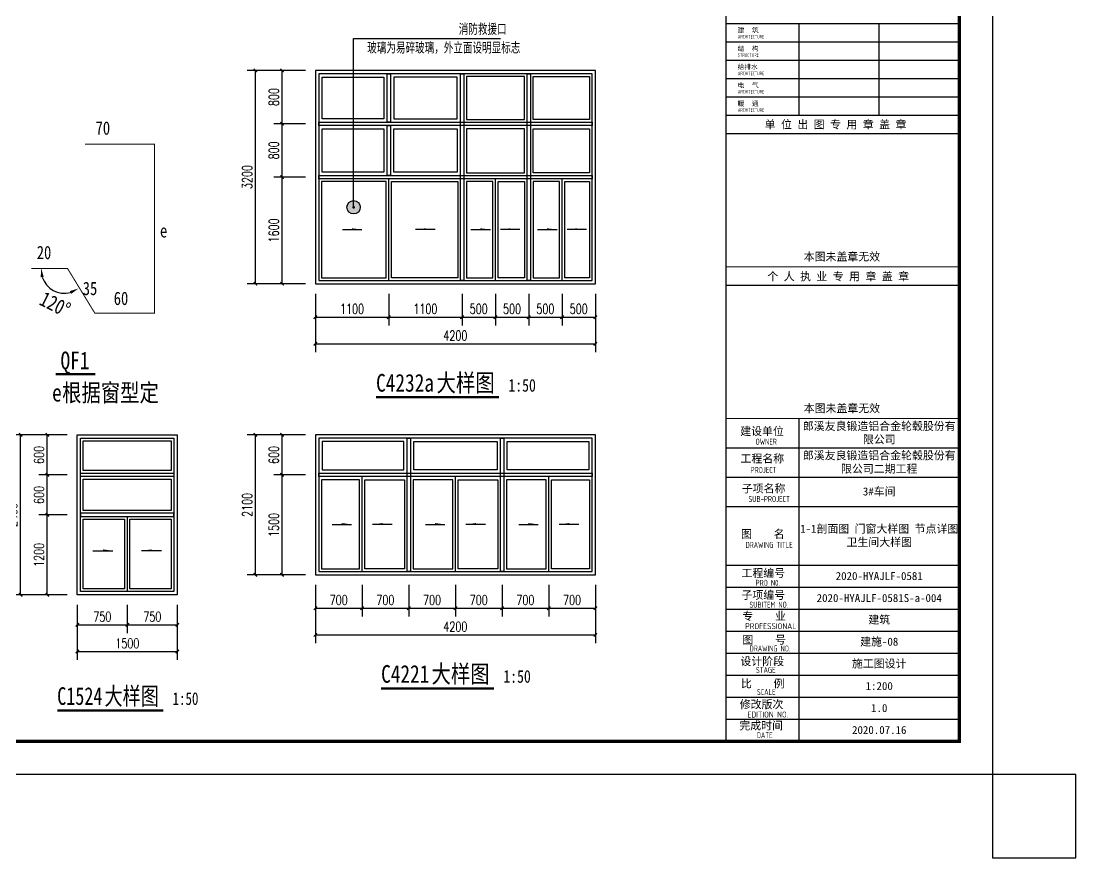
# Model space of a CAD drawing. Extents: x 14095202 to 14511487, y -1430609 to -90420.
# Drawn here: x 14448199 to 14511487, y -1404320 to -1354113 of the extents above; entities that cross this region are included whole.
import ezdxf

# ---------------------------------------------------------------- set-up
doc = ezdxf.new("R2010")
doc.units = 0
doc.header["$LTSCALE"] = 1000
doc.header["$MEASUREMENT"] = 0
for name, color, linetype in [('DIM_LEAD', 3, 'Continuous'), ('DIM_SYMB', 3, 'Continuous'), ('PUB_DIM', 3, 'Continuous'), ('PUB_TEXT', 7, 'Continuous'), ('PUB_TITLE', 4, 'Continuous'), ('TK', 4, 'Continuous'), ('WINDOW', 4, 'Continuous'), ('图层1', 8, 'Continuous'), ('玻璃', 251, 'Continuous'), ('立面门窗', 157, 'Continuous')]:
    doc.layers.add(name, color=color, linetype=linetype)
doc.styles.add('-宋体', font='', dxfattribs={"width": 0.8})
doc.styles.add('_TCH_DIM', font='SIMPLEX', dxfattribs={"bigfont": 'GBCBIG'})
doc.styles.add('_TCH_DIM_T3', font='SIMPLEX', dxfattribs={"width": 0.705882, "bigfont": 'GBCBIG'})
doc.styles.add('TK-LG-B', font='', dxfattribs={"width": 0.75})
doc.styles.add('TSSD_REIN', font='tssdeng.shx', dxfattribs={"width": 0.7, "bigfont": 'tssdchn.shx'})
doc.styles.add('YAYA', font='', dxfattribs={"width": 0.8, "height": 1})
doc.styles.add('图签宋体', font='', dxfattribs={"height": 300})
doc.styles.add('宋体', font='', dxfattribs={"width": 0.8})
doc.styles.get('-宋体').set_extended_font_data('SimSun')
doc.styles.get('TK-LG-B').set_extended_font_data('SimSun')
doc.styles.get('YAYA').set_extended_font_data('SimSun')
doc.styles.get('图签宋体').set_extended_font_data('NSimSun')
doc.styles.get('宋体').set_extended_font_data('SimSun')
doc.dimstyles.new('_TCH_ARCH&&50', dxfattribs={"dimtxt": 148.75, "dimasz": 50, "dimexe": 125, "dimexo": 150, "dimgap": 50, "dimtad": 1, "dimdec": 0, "dimzin": 0, "dimdsep": 46, "dimtxsty": '_TCH_DIM_T3', "dimblk": 'ARCHTICK', "dimcen": 0.09, "dimclrt": 7, "dimazin": 2, "dimtfac": 1, "dimtdec": 0, "dimtix": 1, "dimtmove": 2, "dimatfit": 3, "dimfxl": 0, "dimtolj": 1, "dimtzin": 0, "dimarcsym": 0})

# ---------------------------------------------------------------- blocks, each defined once
blk = doc.blocks.new('_ArchTick')
at = {"color": 0, "linetype": 'ByBlock', "const_width": 0.4}
blk.add_lwpolyline([(-0.5, -0.5), (0.5, 0.5)], dxfattribs=at)
blk = doc.blocks.new('*D1086')
at = {"layer": 'Defpoints', "color": 0}
for p in [(1112, 1744), (5312, 1744), (5312, 844)]:
    blk.add_point(p, dxfattribs=at)
at = {"layer": 'PUB_DIM', "color": 0, "lineweight": -2}
for p, q in [((1112, 1594), (1112, 719)), ((5312, 1594), (5312, 719)), ((1112, 844), (5312, 844))]:
    blk.add_line(p, q, dxfattribs=at)
at = {"layer": 'PUB_DIM', "color": 0, "lineweight": -2, "xscale": 50, "yscale": 50, "zscale": 50, "rotation": 180}
blk.add_blockref('_ArchTick', (1112, 844), dxfattribs=at)
at = {"layer": 'PUB_DIM', "color": 0, "lineweight": -2, "xscale": 50, "yscale": 50, "zscale": 50}
blk.add_blockref('_ArchTick', (5312, 844), dxfattribs=at)
at = {"layer": 'PUB_DIM', "color": 7, "insert": (3212, 968), "char_height": 148.8, "attachment_point": 5, "style": '_TCH_DIM_T3'}
blk.add_mtext('\\A1;4200', dxfattribs=at)
blk = doc.blocks.new('*D1087')
at = {"layer": 'Defpoints', "color": 0}
for p in [(1112, 1744), (2212, 1744), (2212, 1244)]:
    blk.add_point(p, dxfattribs=at)
at = {"layer": 'PUB_DIM', "color": 0, "lineweight": -2}
for p, q in [((1112, 1594), (1112, 1119)), ((2212, 1594), (2212, 1119)), ((1112, 1244), (2212, 1244))]:
    blk.add_line(p, q, dxfattribs=at)
at = {"layer": 'PUB_DIM', "color": 0, "lineweight": -2, "xscale": 50, "yscale": 50, "zscale": 50, "rotation": 180}
blk.add_blockref('_ArchTick', (1112, 1244), dxfattribs=at)
at = {"layer": 'PUB_DIM', "color": 0, "lineweight": -2, "xscale": 50, "yscale": 50, "zscale": 50}
blk.add_blockref('_ArchTick', (2212, 1244), dxfattribs=at)
at = {"layer": 'PUB_DIM', "color": 7, "insert": (1662, 1368), "char_height": 148.8, "attachment_point": 5, "style": '_TCH_DIM_T3'}
blk.add_mtext('\\A1;1100', dxfattribs=at)
blk = doc.blocks.new('*D1088')
at = {"layer": 'Defpoints', "color": 0}
for p in [(2212, 1744), (3312, 1744), (3312, 1244)]:
    blk.add_point(p, dxfattribs=at)
at = {"layer": 'PUB_DIM', "color": 0, "lineweight": -2}
for p, q in [((2212, 1594), (2212, 1119)), ((3312, 1594), (3312, 1119)), ((2212, 1244), (3312, 1244))]:
    blk.add_line(p, q, dxfattribs=at)
at = {"layer": 'PUB_DIM', "color": 0, "lineweight": -2, "xscale": 50, "yscale": 50, "zscale": 50, "rotation": 180}
blk.add_blockref('_ArchTick', (2212, 1244), dxfattribs=at)
at = {"layer": 'PUB_DIM', "color": 0, "lineweight": -2, "xscale": 50, "yscale": 50, "zscale": 50}
blk.add_blockref('_ArchTick', (3312, 1244), dxfattribs=at)
at = {"layer": 'PUB_DIM', "color": 7, "insert": (2762, 1368), "char_height": 148.8, "attachment_point": 5, "style": '_TCH_DIM_T3'}
blk.add_mtext('\\A1;1100', dxfattribs=at)
blk = doc.blocks.new('*D1089')
at = {"layer": 'Defpoints', "color": 0}
for p in [(3312, 1744), (3812, 1744), (3812, 1244)]:
    blk.add_point(p, dxfattribs=at)
at = {"layer": 'PUB_DIM', "color": 0, "lineweight": -2}
for p, q in [((3312, 1594), (3312, 1119)), ((3812, 1594), (3812, 1119)), ((3312, 1244), (3812, 1244))]:
    blk.add_line(p, q, dxfattribs=at)
at = {"layer": 'PUB_DIM', "color": 0, "lineweight": -2, "xscale": 50, "yscale": 50, "zscale": 50, "rotation": 180}
blk.add_blockref('_ArchTick', (3312, 1244), dxfattribs=at)
at = {"layer": 'PUB_DIM', "color": 0, "lineweight": -2, "xscale": 50, "yscale": 50, "zscale": 50}
blk.add_blockref('_ArchTick', (3812, 1244), dxfattribs=at)
at = {"layer": 'PUB_DIM', "color": 7, "insert": (3562, 1368), "char_height": 148.8, "attachment_point": 5, "style": '_TCH_DIM_T3'}
blk.add_mtext('\\A1;500', dxfattribs=at)
blk = doc.blocks.new('*D1090')
at = {"layer": 'Defpoints', "color": 0}
for p in [(3812, 1744), (4312, 1744), (4312, 1244)]:
    blk.add_point(p, dxfattribs=at)
at = {"layer": 'PUB_DIM', "color": 0, "lineweight": -2}
for p, q in [((3812, 1594), (3812, 1119)), ((4312, 1594), (4312, 1119)), ((3812, 1244), (4312, 1244))]:
    blk.add_line(p, q, dxfattribs=at)
at = {"layer": 'PUB_DIM', "color": 0, "lineweight": -2, "xscale": 50, "yscale": 50, "zscale": 50, "rotation": 180}
blk.add_blockref('_ArchTick', (3812, 1244), dxfattribs=at)
at = {"layer": 'PUB_DIM', "color": 0, "lineweight": -2, "xscale": 50, "yscale": 50, "zscale": 50}
blk.add_blockref('_ArchTick', (4312, 1244), dxfattribs=at)
at = {"layer": 'PUB_DIM', "color": 7, "insert": (4062, 1368), "char_height": 148.8, "attachment_point": 5, "style": '_TCH_DIM_T3'}
blk.add_mtext('\\A1;500', dxfattribs=at)
blk = doc.blocks.new('*D1091')
at = {"layer": 'Defpoints', "color": 0}
for p in [(4312, 1744), (4812, 1744), (4812, 1244)]:
    blk.add_point(p, dxfattribs=at)
at = {"layer": 'PUB_DIM', "color": 0, "lineweight": -2}
for p, q in [((4312, 1594), (4312, 1119)), ((4812, 1594), (4812, 1119)), ((4312, 1244), (4812, 1244))]:
    blk.add_line(p, q, dxfattribs=at)
at = {"layer": 'PUB_DIM', "color": 0, "lineweight": -2, "xscale": 50, "yscale": 50, "zscale": 50, "rotation": 180}
blk.add_blockref('_ArchTick', (4312, 1244), dxfattribs=at)
at = {"layer": 'PUB_DIM', "color": 0, "lineweight": -2, "xscale": 50, "yscale": 50, "zscale": 50}
blk.add_blockref('_ArchTick', (4812, 1244), dxfattribs=at)
at = {"layer": 'PUB_DIM', "color": 7, "insert": (4562, 1368), "char_height": 148.8, "attachment_point": 5, "style": '_TCH_DIM_T3'}
blk.add_mtext('\\A1;500', dxfattribs=at)
blk = doc.blocks.new('*D1092')
at = {"layer": 'Defpoints', "color": 0}
for p in [(4812, 1744), (5312, 1744), (5312, 1244)]:
    blk.add_point(p, dxfattribs=at)
at = {"layer": 'PUB_DIM', "color": 0, "lineweight": -2}
for p, q in [((4812, 1594), (4812, 1119)), ((5312, 1594), (5312, 1119)), ((4812, 1244), (5312, 1244))]:
    blk.add_line(p, q, dxfattribs=at)
at = {"layer": 'PUB_DIM', "color": 0, "lineweight": -2, "xscale": 50, "yscale": 50, "zscale": 50, "rotation": 180}
blk.add_blockref('_ArchTick', (4812, 1244), dxfattribs=at)
at = {"layer": 'PUB_DIM', "color": 0, "lineweight": -2, "xscale": 50, "yscale": 50, "zscale": 50}
blk.add_blockref('_ArchTick', (5312, 1244), dxfattribs=at)
at = {"layer": 'PUB_DIM', "color": 7, "insert": (5062, 1368), "char_height": 148.8, "attachment_point": 5, "style": '_TCH_DIM_T3'}
blk.add_mtext('\\A1;500', dxfattribs=at)
blk = doc.blocks.new('*D1093')
at = {"layer": 'Defpoints', "color": 0}
for p in [(212, 4944), (1112, 4944), (1112, 1744)]:
    blk.add_point(p, dxfattribs=at)
at = {"layer": 'PUB_DIM', "color": 0, "lineweight": -2}
for p, q in [((962, 4944), (87, 4944)), ((212, 1744), (212, 4944)), ((962, 1744), (87, 1744))]:
    blk.add_line(p, q, dxfattribs=at)
at = {"layer": 'PUB_DIM', "color": 0, "lineweight": -2, "xscale": 50, "yscale": 50, "zscale": 50}
for p, rotation in [((212, 4944), 90), ((212, 1744), 270)]:
    blk.add_blockref('_ArchTick', p, dxfattribs=dict(at, rotation=rotation))
at = {"layer": 'PUB_DIM', "color": 7, "insert": (88, 3344), "char_height": 148.8, "attachment_point": 5, "rotation": 90, "style": '_TCH_DIM_T3'}
blk.add_mtext('\\A1;3200', dxfattribs=at)
blk = doc.blocks.new('*D1094')
at = {"layer": 'Defpoints', "color": 0}
for p in [(612, 3344), (1112, 3344), (1112, 1744)]:
    blk.add_point(p, dxfattribs=at)
at = {"layer": 'PUB_DIM', "color": 0, "lineweight": -2}
for p, q in [((962, 3344), (487, 3344)), ((612, 1744), (612, 3344)), ((962, 1744), (487, 1744))]:
    blk.add_line(p, q, dxfattribs=at)
at = {"layer": 'PUB_DIM', "color": 0, "lineweight": -2, "xscale": 50, "yscale": 50, "zscale": 50}
for p, rotation in [((612, 3344), 90), ((612, 1744), 270)]:
    blk.add_blockref('_ArchTick', p, dxfattribs=dict(at, rotation=rotation))
at = {"layer": 'PUB_DIM', "color": 7, "insert": (488, 2544), "char_height": 148.8, "attachment_point": 5, "rotation": 90, "style": '_TCH_DIM_T3'}
blk.add_mtext('\\A1;1600', dxfattribs=at)
blk = doc.blocks.new('*D1095')
at = {"layer": 'Defpoints', "color": 0}
for p in [(612, 4144), (1112, 4144), (1112, 3344)]:
    blk.add_point(p, dxfattribs=at)
at = {"layer": 'PUB_DIM', "color": 0, "lineweight": -2}
for p, q in [((962, 4144), (487, 4144)), ((612, 3344), (612, 4144)), ((962, 3344), (487, 3344))]:
    blk.add_line(p, q, dxfattribs=at)
at = {"layer": 'PUB_DIM', "color": 0, "lineweight": -2, "xscale": 50, "yscale": 50, "zscale": 50}
for p, rotation in [((612, 4144), 90), ((612, 3344), 270)]:
    blk.add_blockref('_ArchTick', p, dxfattribs=dict(at, rotation=rotation))
at = {"layer": 'PUB_DIM', "color": 7, "insert": (488, 3744), "char_height": 148.8, "attachment_point": 5, "rotation": 90, "style": '_TCH_DIM_T3'}
blk.add_mtext('\\A1;800', dxfattribs=at)
blk = doc.blocks.new('*D1096')
at = {"layer": 'Defpoints', "color": 0}
for p in [(612, 4944), (1112, 4944), (1112, 4144)]:
    blk.add_point(p, dxfattribs=at)
at = {"layer": 'PUB_DIM', "color": 0, "lineweight": -2}
for p, q in [((962, 4944), (487, 4944)), ((612, 4144), (612, 4944)), ((962, 4144), (487, 4144))]:
    blk.add_line(p, q, dxfattribs=at)
at = {"layer": 'PUB_DIM', "color": 0, "lineweight": -2, "xscale": 50, "yscale": 50, "zscale": 50}
for p, rotation in [((612, 4944), 90), ((612, 4144), 270)]:
    blk.add_blockref('_ArchTick', p, dxfattribs=dict(at, rotation=rotation))
at = {"layer": 'PUB_DIM', "color": 7, "insert": (488, 4544), "char_height": 148.8, "attachment_point": 5, "rotation": 90, "style": '_TCH_DIM_T3'}
blk.add_mtext('\\A1;800', dxfattribs=at)
blk = doc.blocks.new('*D1097')
at = {"layer": 'Defpoints', "color": 0}
for p in [(1112, 1744), (5312, 1744), (5312, 844)]:
    blk.add_point(p, dxfattribs=at)
at = {"layer": 'PUB_DIM', "color": 0, "lineweight": -2}
for p, q in [((1112, 1594), (1112, 719)), ((5312, 1594), (5312, 719)), ((1112, 844), (5312, 844))]:
    blk.add_line(p, q, dxfattribs=at)
at = {"layer": 'PUB_DIM', "color": 0, "lineweight": -2, "xscale": 50, "yscale": 50, "zscale": 50, "rotation": 180}
blk.add_blockref('_ArchTick', (1112, 844), dxfattribs=at)
at = {"layer": 'PUB_DIM', "color": 0, "lineweight": -2, "xscale": 50, "yscale": 50, "zscale": 50}
blk.add_blockref('_ArchTick', (5312, 844), dxfattribs=at)
at = {"layer": 'PUB_DIM', "color": 7, "insert": (3212, 968), "char_height": 148.8, "attachment_point": 5, "style": '_TCH_DIM_T3'}
blk.add_mtext('\\A1;4200', dxfattribs=at)
blk = doc.blocks.new('*D1098')
at = {"layer": 'Defpoints', "color": 0}
for p in [(1112, 1744), (1812, 1744), (1812, 1244)]:
    blk.add_point(p, dxfattribs=at)
at = {"layer": 'PUB_DIM', "color": 0, "lineweight": -2}
for p, q in [((1112, 1594), (1112, 1119)), ((1812, 1594), (1812, 1119)), ((1112, 1244), (1812, 1244))]:
    blk.add_line(p, q, dxfattribs=at)
at = {"layer": 'PUB_DIM', "color": 0, "lineweight": -2, "xscale": 50, "yscale": 50, "zscale": 50, "rotation": 180}
blk.add_blockref('_ArchTick', (1112, 1244), dxfattribs=at)
at = {"layer": 'PUB_DIM', "color": 0, "lineweight": -2, "xscale": 50, "yscale": 50, "zscale": 50}
blk.add_blockref('_ArchTick', (1812, 1244), dxfattribs=at)
at = {"layer": 'PUB_DIM', "color": 7, "insert": (1462, 1368), "char_height": 148.8, "attachment_point": 5, "style": '_TCH_DIM_T3'}
blk.add_mtext('\\A1;700', dxfattribs=at)
blk = doc.blocks.new('*D1099')
at = {"layer": 'Defpoints', "color": 0}
for p in [(1812, 1744), (2512, 1744), (2512, 1244)]:
    blk.add_point(p, dxfattribs=at)
at = {"layer": 'PUB_DIM', "color": 0, "lineweight": -2}
for p, q in [((1812, 1594), (1812, 1119)), ((2512, 1594), (2512, 1119)), ((1812, 1244), (2512, 1244))]:
    blk.add_line(p, q, dxfattribs=at)
at = {"layer": 'PUB_DIM', "color": 0, "lineweight": -2, "xscale": 50, "yscale": 50, "zscale": 50, "rotation": 180}
blk.add_blockref('_ArchTick', (1812, 1244), dxfattribs=at)
at = {"layer": 'PUB_DIM', "color": 0, "lineweight": -2, "xscale": 50, "yscale": 50, "zscale": 50}
blk.add_blockref('_ArchTick', (2512, 1244), dxfattribs=at)
at = {"layer": 'PUB_DIM', "color": 7, "insert": (2162, 1368), "char_height": 148.8, "attachment_point": 5, "style": '_TCH_DIM_T3'}
blk.add_mtext('\\A1;700', dxfattribs=at)
blk = doc.blocks.new('*D1100')
at = {"layer": 'Defpoints', "color": 0}
for p in [(2512, 1744), (3212, 1744), (3212, 1244)]:
    blk.add_point(p, dxfattribs=at)
at = {"layer": 'PUB_DIM', "color": 0, "lineweight": -2}
for p, q in [((2512, 1594), (2512, 1119)), ((3212, 1594), (3212, 1119)), ((2512, 1244), (3212, 1244))]:
    blk.add_line(p, q, dxfattribs=at)
at = {"layer": 'PUB_DIM', "color": 0, "lineweight": -2, "xscale": 50, "yscale": 50, "zscale": 50, "rotation": 180}
blk.add_blockref('_ArchTick', (2512, 1244), dxfattribs=at)
at = {"layer": 'PUB_DIM', "color": 0, "lineweight": -2, "xscale": 50, "yscale": 50, "zscale": 50}
blk.add_blockref('_ArchTick', (3212, 1244), dxfattribs=at)
at = {"layer": 'PUB_DIM', "color": 7, "insert": (2862, 1368), "char_height": 148.8, "attachment_point": 5, "style": '_TCH_DIM_T3'}
blk.add_mtext('\\A1;700', dxfattribs=at)
blk = doc.blocks.new('*D1101')
at = {"layer": 'Defpoints', "color": 0}
for p in [(3212, 1744), (3912, 1744), (3912, 1244)]:
    blk.add_point(p, dxfattribs=at)
at = {"layer": 'PUB_DIM', "color": 0, "lineweight": -2}
for p, q in [((3212, 1594), (3212, 1119)), ((3912, 1594), (3912, 1119)), ((3212, 1244), (3912, 1244))]:
    blk.add_line(p, q, dxfattribs=at)
at = {"layer": 'PUB_DIM', "color": 0, "lineweight": -2, "xscale": 50, "yscale": 50, "zscale": 50, "rotation": 180}
blk.add_blockref('_ArchTick', (3212, 1244), dxfattribs=at)
at = {"layer": 'PUB_DIM', "color": 0, "lineweight": -2, "xscale": 50, "yscale": 50, "zscale": 50}
blk.add_blockref('_ArchTick', (3912, 1244), dxfattribs=at)
at = {"layer": 'PUB_DIM', "color": 7, "insert": (3562, 1368), "char_height": 148.8, "attachment_point": 5, "style": '_TCH_DIM_T3'}
blk.add_mtext('\\A1;700', dxfattribs=at)
blk = doc.blocks.new('*D1102')
at = {"layer": 'Defpoints', "color": 0}
for p in [(3912, 1744), (4612, 1744), (4612, 1244)]:
    blk.add_point(p, dxfattribs=at)
at = {"layer": 'PUB_DIM', "color": 0, "lineweight": -2}
for p, q in [((3912, 1594), (3912, 1119)), ((4612, 1594), (4612, 1119)), ((3912, 1244), (4612, 1244))]:
    blk.add_line(p, q, dxfattribs=at)
at = {"layer": 'PUB_DIM', "color": 0, "lineweight": -2, "xscale": 50, "yscale": 50, "zscale": 50, "rotation": 180}
blk.add_blockref('_ArchTick', (3912, 1244), dxfattribs=at)
at = {"layer": 'PUB_DIM', "color": 0, "lineweight": -2, "xscale": 50, "yscale": 50, "zscale": 50}
blk.add_blockref('_ArchTick', (4612, 1244), dxfattribs=at)
at = {"layer": 'PUB_DIM', "color": 7, "insert": (4262, 1368), "char_height": 148.8, "attachment_point": 5, "style": '_TCH_DIM_T3'}
blk.add_mtext('\\A1;700', dxfattribs=at)
blk = doc.blocks.new('*D1103')
at = {"layer": 'Defpoints', "color": 0}
for p in [(4612, 1744), (5312, 1744), (5312, 1244)]:
    blk.add_point(p, dxfattribs=at)
at = {"layer": 'PUB_DIM', "color": 0, "lineweight": -2}
for p, q in [((4612, 1594), (4612, 1119)), ((5312, 1594), (5312, 1119)), ((4612, 1244), (5312, 1244))]:
    blk.add_line(p, q, dxfattribs=at)
at = {"layer": 'PUB_DIM', "color": 0, "lineweight": -2, "xscale": 50, "yscale": 50, "zscale": 50, "rotation": 180}
blk.add_blockref('_ArchTick', (4612, 1244), dxfattribs=at)
at = {"layer": 'PUB_DIM', "color": 0, "lineweight": -2, "xscale": 50, "yscale": 50, "zscale": 50}
blk.add_blockref('_ArchTick', (5312, 1244), dxfattribs=at)
at = {"layer": 'PUB_DIM', "color": 7, "insert": (4962, 1368), "char_height": 148.8, "attachment_point": 5, "style": '_TCH_DIM_T3'}
blk.add_mtext('\\A1;700', dxfattribs=at)
blk = doc.blocks.new('*D1104')
at = {"layer": 'Defpoints', "color": 0}
for p in [(212, 3844), (1112, 3844), (1112, 1744)]:
    blk.add_point(p, dxfattribs=at)
at = {"layer": 'PUB_DIM', "color": 0, "lineweight": -2}
for p, q in [((962, 3844), (87, 3844)), ((212, 1744), (212, 3844)), ((962, 1744), (87, 1744))]:
    blk.add_line(p, q, dxfattribs=at)
at = {"layer": 'PUB_DIM', "color": 0, "lineweight": -2, "xscale": 50, "yscale": 50, "zscale": 50}
for p, rotation in [((212, 3844), 90), ((212, 1744), 270)]:
    blk.add_blockref('_ArchTick', p, dxfattribs=dict(at, rotation=rotation))
at = {"layer": 'PUB_DIM', "color": 7, "insert": (88, 2794), "char_height": 148.8, "attachment_point": 5, "rotation": 90, "style": '_TCH_DIM_T3'}
blk.add_mtext('\\A1;2100', dxfattribs=at)
blk = doc.blocks.new('*D1105')
at = {"layer": 'Defpoints', "color": 0}
for p in [(612, 3244), (1112, 3244), (1112, 1744)]:
    blk.add_point(p, dxfattribs=at)
at = {"layer": 'PUB_DIM', "color": 0, "lineweight": -2}
for p, q in [((962, 3244), (487, 3244)), ((612, 1744), (612, 3244)), ((962, 1744), (487, 1744))]:
    blk.add_line(p, q, dxfattribs=at)
at = {"layer": 'PUB_DIM', "color": 0, "lineweight": -2, "xscale": 50, "yscale": 50, "zscale": 50}
for p, rotation in [((612, 3244), 90), ((612, 1744), 270)]:
    blk.add_blockref('_ArchTick', p, dxfattribs=dict(at, rotation=rotation))
at = {"layer": 'PUB_DIM', "color": 7, "insert": (488, 2494), "char_height": 148.8, "attachment_point": 5, "rotation": 90, "style": '_TCH_DIM_T3'}
blk.add_mtext('\\A1;1500', dxfattribs=at)
blk = doc.blocks.new('*D1106')
at = {"layer": 'Defpoints', "color": 0}
for p in [(612, 3844), (1112, 3844), (1112, 3244)]:
    blk.add_point(p, dxfattribs=at)
at = {"layer": 'PUB_DIM', "color": 0, "lineweight": -2}
for p, q in [((962, 3844), (487, 3844)), ((612, 3244), (612, 3844)), ((962, 3244), (487, 3244))]:
    blk.add_line(p, q, dxfattribs=at)
at = {"layer": 'PUB_DIM', "color": 0, "lineweight": -2, "xscale": 50, "yscale": 50, "zscale": 50}
for p, rotation in [((612, 3844), 90), ((612, 3244), 270)]:
    blk.add_blockref('_ArchTick', p, dxfattribs=dict(at, rotation=rotation))
at = {"layer": 'PUB_DIM', "color": 7, "insert": (488, 3544), "char_height": 148.8, "attachment_point": 5, "rotation": 90, "style": '_TCH_DIM_T3'}
blk.add_mtext('\\A1;600', dxfattribs=at)
blk = doc.blocks.new('A$C382E72A3')
at = {"color": 0, "linetype": 'ByBlock'}
blk.add_arc((-4, 263), 389, 339.6904, 67.1147, dxfattribs=at)
for points in [[(142, 597), (152, 646), (0, 652)], [(382, 115), (339, 141), (282, 0)]]:
    blk.add_solid(points, dxfattribs=at)
blk = doc.blocks.new('A$C5D7C7B29')
at = {"layer": 'PUB_DIM', "const_width": 70}
blk.add_lwpolyline([(15238, 3902), (16432, 3902)], dxfattribs=at)
at = {"layer": 'PUB_TEXT', "const_width": 30}
blk.add_lwpolyline([(16117, 10802), (18203, 10802), (18203, 5738), (16415, 5738), (15596, 7078), (14515, 7078)], dxfattribs=at)
at = {"layer": '图层1', "xscale": 1.799999999943086, "yscale": 1.799999999988358, "zscale": 1.8, "rotation": 218.196763623979}
blk.add_blockref('A$C382E72A3', (15205, 7400), dxfattribs=at)
at = {"color": 0, "linetype": 'ByBlock', "insert": (15226, 5998), "char_height": 450, "attachment_point": 5, "rotation": 333.461, "style": '-宋体'}
blk.add_mtext('\\A1;120°', dxfattribs=at)
at = {"layer": 'PUB_TEXT', "width": 0.8}
for s, height, style, p in [('70', 400, '-宋体', (16440, 11089)), ('e', 400, '-宋体', (18371, 8007)), ('20', 400, '-宋体', (14675, 7355)), ('35', 400, '-宋体', (16054, 6277)), ('60', 400, '-宋体', (16984, 5980)), ('QF1', 531.6, '宋体', (15388, 4052)), ('e', 532, '宋体', (15134, 3084)), ('根据窗型定', 531.6, '宋体', (15436, 3084))]:
    blk.add_text(s, height=height, dxfattribs=dict(at, style=style)).set_placement(p)
blk = doc.blocks.new('*D1237')
at = {"layer": 'Defpoints', "color": 0}
for p in [(-1500, -2400), (-750, -2400), (-750, -2850)]:
    blk.add_point(p, dxfattribs=at)
at = {"layer": 'PUB_DIM', "color": 0, "lineweight": -2}
for p, q in [((-1500, -2550), (-1500, -2975)), ((-750, -2550), (-750, -2975)), ((-1500, -2850), (-750, -2850))]:
    blk.add_line(p, q, dxfattribs=at)
at = {"layer": 'PUB_DIM', "color": 0, "lineweight": -2, "xscale": 50, "yscale": 50, "zscale": 50, "rotation": 180}
blk.add_blockref('_ArchTick', (-1500, -2850), dxfattribs=at)
at = {"layer": 'PUB_DIM', "color": 0, "lineweight": -2, "xscale": 50, "yscale": 50, "zscale": 50}
blk.add_blockref('_ArchTick', (-750, -2850), dxfattribs=at)
at = {"layer": 'PUB_DIM', "color": 7, "insert": (-1125, -2726), "char_height": 148.8, "attachment_point": 5, "style": '_TCH_DIM_T3'}
blk.add_mtext('\\A1;750', dxfattribs=at)
blk = doc.blocks.new('*D1238')
at = {"layer": 'Defpoints', "color": 0}
for p in [(-750, -2400), (0, -2400), (0, -2850)]:
    blk.add_point(p, dxfattribs=at)
at = {"layer": 'PUB_DIM', "color": 0, "lineweight": -2}
for p, q in [((-750, -2550), (-750, -2975)), ((0, -2550), (0, -2975)), ((-750, -2850), (0, -2850))]:
    blk.add_line(p, q, dxfattribs=at)
at = {"layer": 'PUB_DIM', "color": 0, "lineweight": -2, "xscale": 50, "yscale": 50, "zscale": 50, "rotation": 180}
blk.add_blockref('_ArchTick', (-750, -2850), dxfattribs=at)
at = {"layer": 'PUB_DIM', "color": 0, "lineweight": -2, "xscale": 50, "yscale": 50, "zscale": 50}
blk.add_blockref('_ArchTick', (0, -2850), dxfattribs=at)
at = {"layer": 'PUB_DIM', "color": 7, "insert": (-375, -2726), "char_height": 148.8, "attachment_point": 5, "style": '_TCH_DIM_T3'}
blk.add_mtext('\\A1;750', dxfattribs=at)
blk = doc.blocks.new('*D1239')
at = {"layer": 'Defpoints', "color": 0}
for p in [(-1500, -2400), (0, -2400), (0, -3250)]:
    blk.add_point(p, dxfattribs=at)
at = {"layer": 'PUB_DIM', "color": 0, "lineweight": -2}
for p, q in [((-1500, -2550), (-1500, -3375)), ((0, -2550), (0, -3375)), ((-1500, -3250), (0, -3250))]:
    blk.add_line(p, q, dxfattribs=at)
at = {"layer": 'PUB_DIM', "color": 0, "lineweight": -2, "xscale": 50, "yscale": 50, "zscale": 50, "rotation": 180}
blk.add_blockref('_ArchTick', (-1500, -3250), dxfattribs=at)
at = {"layer": 'PUB_DIM', "color": 0, "lineweight": -2, "xscale": 50, "yscale": 50, "zscale": 50}
blk.add_blockref('_ArchTick', (0, -3250), dxfattribs=at)
at = {"layer": 'PUB_DIM', "color": 7, "insert": (-750, -3126), "char_height": 148.8, "attachment_point": 5, "style": '_TCH_DIM_T3'}
blk.add_mtext('\\A1;1500', dxfattribs=at)
blk = doc.blocks.new('*D1240')
at = {"layer": 'Defpoints', "color": 0}
for p in [(-1950, -1200), (-1500, -1200), (-1500, -2400)]:
    blk.add_point(p, dxfattribs=at)
at = {"layer": 'PUB_DIM', "color": 0, "lineweight": -2}
for p, q in [((-1650, -1200), (-2075, -1200)), ((-1950, -2400), (-1950, -1200)), ((-1650, -2400), (-2075, -2400))]:
    blk.add_line(p, q, dxfattribs=at)
at = {"layer": 'PUB_DIM', "color": 0, "lineweight": -2, "xscale": 50, "yscale": 50, "zscale": 50}
for p, rotation in [((-1950, -1200), 90), ((-1950, -2400), 270)]:
    blk.add_blockref('_ArchTick', p, dxfattribs=dict(at, rotation=rotation))
at = {"layer": 'PUB_DIM', "color": 7, "insert": (-2074, -1800), "char_height": 148.8, "attachment_point": 5, "rotation": 90, "style": '_TCH_DIM_T3'}
blk.add_mtext('\\A1;1200', dxfattribs=at)
blk = doc.blocks.new('*D1241')
at = {"layer": 'Defpoints', "color": 0}
for p in [(-1950, -600), (-1500, -600), (-1500, -1200)]:
    blk.add_point(p, dxfattribs=at)
at = {"layer": 'PUB_DIM', "color": 0, "lineweight": -2}
for p, q in [((-1650, -600), (-2075, -600)), ((-1950, -1200), (-1950, -600)), ((-1650, -1200), (-2075, -1200))]:
    blk.add_line(p, q, dxfattribs=at)
at = {"layer": 'PUB_DIM', "color": 0, "lineweight": -2, "xscale": 50, "yscale": 50, "zscale": 50}
for p, rotation in [((-1950, -600), 90), ((-1950, -1200), 270)]:
    blk.add_blockref('_ArchTick', p, dxfattribs=dict(at, rotation=rotation))
at = {"layer": 'PUB_DIM', "color": 7, "insert": (-2074, -900), "char_height": 148.8, "attachment_point": 5, "rotation": 90, "style": '_TCH_DIM_T3'}
blk.add_mtext('\\A1;600', dxfattribs=at)
blk = doc.blocks.new('*D1242')
at = {"layer": 'Defpoints', "color": 0}
for p in [(-1950, 0), (-1500, 0), (-1500, -600)]:
    blk.add_point(p, dxfattribs=at)
at = {"layer": 'PUB_DIM', "color": 0, "lineweight": -2}
for p, q in [((-1650, 0), (-2075, 0)), ((-1950, -600), (-1950, 0)), ((-1650, -600), (-2075, -600))]:
    blk.add_line(p, q, dxfattribs=at)
at = {"layer": 'PUB_DIM', "color": 0, "lineweight": -2, "xscale": 50, "yscale": 50, "zscale": 50}
for p, rotation in [((-1950, 0), 90), ((-1950, -600), 270)]:
    blk.add_blockref('_ArchTick', p, dxfattribs=dict(at, rotation=rotation))
at = {"layer": 'PUB_DIM', "color": 7, "insert": (-2074, -300), "char_height": 148.8, "attachment_point": 5, "rotation": 90, "style": '_TCH_DIM_T3'}
blk.add_mtext('\\A1;600', dxfattribs=at)
blk = doc.blocks.new('*D1243')
at = {"layer": 'Defpoints', "color": 0}
for p in [(-2350, 0), (-1500, 0), (-1500, -2400)]:
    blk.add_point(p, dxfattribs=at)
at = {"layer": 'PUB_DIM', "color": 0, "lineweight": -2}
for p, q in [((-1650, 0), (-2475, 0)), ((-2350, -2400), (-2350, 0)), ((-1650, -2400), (-2475, -2400))]:
    blk.add_line(p, q, dxfattribs=at)
at = {"layer": 'PUB_DIM', "color": 0, "lineweight": -2, "xscale": 50, "yscale": 50, "zscale": 50}
for p, rotation in [((-2350, 0), 90), ((-2350, -2400), 270)]:
    blk.add_blockref('_ArchTick', p, dxfattribs=dict(at, rotation=rotation))
at = {"layer": 'PUB_DIM', "color": 7, "insert": (-2474, -1200), "char_height": 148.8, "attachment_point": 5, "rotation": 90, "style": '_TCH_DIM_T3'}
blk.add_mtext('\\A1;2400', dxfattribs=at)
blk = doc.blocks.new('GeYuanFrame_08887284', base_point=(20.09, 4.53))
at = {"layer": 'PUB_TITLE'}
for points in [[(803.09, 202.33), (803.09, 229.83)], [(827.09, 202.33), (827.09, 229.83)], [(803.09, 14.53), (803.09, 111.33)]]:
    blk.add_lwpolyline(points, dxfattribs=at)
at = {"layer": 'TK'}
for p, q in [((781.09, 102.53), (851.09, 102.53)), ((781.09, 93.73), (851.09, 93.73)), ((781.09, 84.93), (803.09, 84.93)), ((781.09, 84.93), (851.09, 84.93)), ((781.09, 67.37), (851.09, 67.37)), ((781.09, 67.33), (851.09, 67.33)), ((781.09, 60.77), (851.09, 60.77)), ((781.09, 54.17), (851.09, 54.17)), ((781.09, 47.57), (851.09, 47.57)), ((781.09, 40.97), (851.09, 40.97)), ((781.09, 34.37), (851.09, 34.37)), ((781.09, 27.77), (851.09, 27.77)), ((781.09, 21.17), (851.09, 21.17)), ((781.09, 14.53), (851.09, 14.53))]:
    blk.add_line(p, q, dxfattribs=at)
blk.add_lwpolyline([(20.09, 4.53), (20.09, 598.53), (861.09, 598.53), (861.09, 4.53)], close=True, dxfattribs=at)
at = {"layer": 'TK', "const_width": 1}
blk.add_lwpolyline([(45.09, 588.53), (851.09, 588.53), (851.09, 14.53), (45.09, 14.53)], close=True, dxfattribs=at)
at = {"layer": 'TK'}
for points, const_width in [([(781.09, 588.53), (781.09, 14.53)], 0.4), ([(781.09, 202.33), (851.09, 202.33)], 0.35), ([(781.09, 156.83), (851.09, 156.83)], 0.35), ([(781.09, 111.33), (851.09, 111.33)], 0.35), ([(781.09, 67.37), (851.09, 67.37)], 0.35)]:
    blk.add_lwpolyline(points, dxfattribs=dict(at, const_width=const_width))
for points in [[(781.09, 229.83), (851.09, 229.83)], [(781.09, 224.33), (851.09, 224.33)], [(781.09, 218.83), (851.09, 218.83)], [(781.09, 213.33), (851.09, 213.33)], [(781.09, 207.83), (851.09, 207.83)], [(781.09, 202.33), (851.09, 202.33)], [(781.09, 196.83), (851.09, 196.83)], [(781.09, 151.33), (851.09, 151.33)]]:
    blk.add_lwpolyline(points, dxfattribs=at)
at = {"layer": 'TK', "style": '图签宋体'}
for s, height, p in [('建  筑', 1.44, (784.61, 227.11)), ('结  构', 1.44, (784.61, 221.61)), ('给排水', 1.44, (784.61, 216.11)), ('电  气', 1.44, (784.61, 210.61)), ('暖  通', 1.44, (784.61, 205.11)), ('单 位 出 图 专 用 章 盖 章', 2.4, (792.72, 198.35)), ('本图未盖章无效', 2.4, (804.43, 158.7)), ('个 人 执 业 专 用 章 盖 章', 2.4, (793.52, 152.77)), ('本图未盖章无效', 2.4, (804.43, 113.2)), ('建设单位', 2.4, (785.39, 106.33)), ('工程名称', 2.4, (785.47, 98.12)), ('子项名称', 2.4, (785.85, 89.14)), ('图    名', 2.4, (785.63, 75.5)), ('工程编号', 2.4, (785.77, 63.77)), ('子项编号', 2.4, (785.77, 57.19)), ('专    业', 2.4, (786.01, 50.88)), ('图    号', 2.4, (786.02, 43.77)), ('设计阶段', 2.4, (785.45, 37.32)), ('比    例', 2.4, (785.59, 30.63)), ('修改版次', 2.4, (785.24, 24.41)), ('完成时间', 2.4, (785.11, 18.02))]:
    blk.add_text(s, height=height, dxfattribs=at).set_placement(p)
at = {"layer": 'TK', "style": 'TSSD_REIN'}
for s, height, width, p in [('ARCHITECTURE', 1.08, 0.7, (784.65, 225.34)), ('STRUCTURE', 1.08, 0.7, (784.65, 219.84)), ('ARCHITECTURE', 1.08, 0.7, (784.65, 214.34)), ('ARCHITECTURE', 1.08, 0.7, (784.65, 208.84)), ('ARCHITECTURE', 1.08, 0.7, (784.65, 203.34)), ('OWNER', 1.8, 0.7, (789.98, 103.48)), ('PROJECT', 1.8, 0.7, (788.52, 95.02)), ('SUB-PROJECT', 1.8, 0.7, (787.86, 86.3)), ('DRAWING TITLE', 1.8, 0.7, (786.97, 72.53)), ('PRO N0.', 1.8, 0.7, (790.01, 61.15)), ('SUBITEM NO.', 1.8, 0.7, (788.15, 54.58)), ('PROFESSIONAL', 1.8, 0.8, (786.88, 48.15)), ('DRAWING NO.', 1.8, 0.7, (788.19, 41.45)), ('STAGE', 1.8, 0.7, (790.09, 35.03)), ('SCALE', 1.8, 0.7, (790.38, 28.42)), ('EDITION NO.', 1.8, 0.8, (787.53, 21.64)), ('DATE', 1.8, 0.7, (790.33, 15.45))]:
    blk.add_text(s, height=height, dxfattribs=dict(at, width=width)).set_placement(p)
at = {"layer": 'TK', "char_height": 2.4, "width": 48, "attachment_point": 5, "style": '图签宋体'}
for s, insert in [('郎溪友良锻造铝合金轮毂股份有限公司', (827.09, 106.93)), ('郎溪友良锻造铝合金轮毂股份有限公司二期工程', (827.09, 98.13)), ('3#车间', (827.09, 89.33)), ('1-1剖面图 门窗大样图 节点详图 卫生间大样图', (827.09, 76.13)), ('2020-HYAJLF-0581', (827.09, 64.07)), ('2020-HYAJLF-0581S-a-004', (827.09, 57.47)), ('建筑', (827.09, 50.87)), ('建施-08', (827.09, 44.27)), ('施工图设计', (827.09, 37.67)), ('1:200', (827.09, 31.07)), ('1.0', (827.09, 24.47)), ('2020.07.16', (827.09, 17.88))]:
    blk.add_mtext(s, dxfattribs=dict(at, insert=insert))
blk = doc.blocks.new('A$C4FB72B9B')
h = blk.add_hatch(color=1)
edge = h.paths.add_edge_path()
edge.add_arc((1685.1, 2891.1), 100, 0, 360)
at = {"layer": 'DIM_SYMB'}
for points in [[(1808.6, 2556.5), (1658.6, 2556.5), (1658.6, 2576.5)], [(2615.2, 2556.5), (2765.2, 2556.5), (2765.2, 2576.5)], [(3737.2, 2556.5), (3587.2, 2556.5), (3587.2, 2576.5)], [(3886.6, 2556.5), (4036.6, 2556.5), (4036.6, 2576.5)], [(4737.2, 2556.5), (4587.2, 2556.5), (4587.2, 2576.5)], [(4886.6, 2556.5), (5036.6, 2556.5), (5036.6, 2576.5)]]:
    blk.add_hatch(color=256, dxfattribs=at).paths.add_polyline_path(points)
at = {"color": 1}
blk.add_circle((1685.1, 2891.1), 100, dxfattribs=at)
at = {"layer": 'DIM_LEAD'}
for p, q in [((1685.1, 2891.1), (1685.1, 5424.7)), ((1685.1, 2891.1), (1685.1, 5424.7)), ((1685.1, 2891.1), (1685.1, 5424.7)), ((1685.1, 5424.7), (3885.6, 5424.7))]:
    blk.add_line(p, q, dxfattribs=at)
at = {"layer": 'DIM_LEAD', "const_width": 20}
blk.add_lwpolyline([(1685.1, 2881.1, 1), (1685.1, 2901.1, 1)], format="xyb", close=True, dxfattribs=at)
blk.add_lwpolyline([(1685.1, 2881.1, 1), (1685.1, 2901.1, 1)], format="xyb", close=True, dxfattribs=at)
blk.add_lwpolyline([(1685.1, 2881.1, 1), (1685.1, 2901.1, 1)], format="xyb", close=True, dxfattribs=at)
at = {"layer": 'DIM_SYMB'}
for points in [[(1516, 2556.5), (1808.6, 2556.5)], [(2907.8, 2556.5), (2615.2, 2556.5)], [(3444.6, 2556.5), (3737.2, 2556.5)], [(4179.2, 2556.5), (3886.6, 2556.5)], [(4444.6, 2556.5), (4737.2, 2556.5)], [(5179.2, 2556.5), (4886.6, 2556.5)]]:
    blk.add_lwpolyline(points, dxfattribs=at)
at = {"layer": 'DIM_SYMB', "const_width": 35}
blk.add_lwpolyline([(2021.9, 41.2), (3865.2, 41.2)], dxfattribs=at)
at = {"layer": '立面门窗', "color": 4}
for p, q in [((2211.9, 1794), (2211.9, 3319)), ((3811.9, 1794), (3811.9, 3319)), ((4811.9, 1794), (4811.9, 3319))]:
    blk.add_line(p, q, dxfattribs=at)
at = {"layer": '立面门窗', "color": 0}
blk.add_lwpolyline([(1111.9, 1744), (5311.9, 1744), (5311.9, 4944), (1111.9, 4944)], close=True, dxfattribs=at)
at = {"layer": '立面门窗', "color": 4}
for points in [[(1161.9, 1794), (5261.9, 1794), (5261.9, 4894), (1161.9, 4894)], [(2136.9, 4219), (1211.9, 4219), (1211.9, 4844), (2136.9, 4844)], [(2186.9, 4894), (2236.9, 4894), (2236.9, 4169), (2186.9, 4169)], [(2286.9, 4219), (3236.9, 4219), (3236.9, 4844), (2286.9, 4844)], [(3286.9, 4894), (3336.9, 4894), (3336.9, 1794), (3286.9, 1794)], [(4246.9, 4854), (3376.9, 4854), (3376.9, 4209), (4246.9, 4209)], [(4286.9, 4894), (4336.9, 4894), (4336.9, 1794), (4286.9, 1794)], [(4376.9, 4854), (5221.9, 4854), (5221.9, 4209), (4376.9, 4209)], [(5261.9, 4169), (5261.9, 4119), (1161.9, 4119), (1161.9, 4169)], [(2186.9, 4119), (2236.9, 4119), (2236.9, 3369), (2186.9, 3369)], [(2136.9, 3419), (1211.9, 3419), (1211.9, 4069), (2136.9, 4069)], [(2286.9, 4069), (3236.9, 4069), (3236.9, 3419), (2286.9, 3419)], [(4246.9, 4069), (3376.9, 4069), (3376.9, 3409), (4246.9, 3409)], [(4376.9, 4069), (5221.9, 4069), (5221.9, 3409), (4376.9, 3409)], [(5261.9, 3369), (5261.9, 3319), (1161.9, 3319), (1161.9, 3369)], [(2171.9, 3279), (1201.9, 3279), (1201.9, 1834), (2171.9, 1834)], [(2251.9, 3279), (3246.9, 3279), (3246.9, 1834), (2251.9, 1834)], [(3771.9, 3279), (3376.9, 3279), (3376.9, 1834), (3771.9, 1834)], [(3851.9, 3279), (4246.9, 3279), (4246.9, 1834), (3851.9, 1834)], [(4771.9, 3279), (4376.9, 3279), (4376.9, 1834), (4771.9, 1834)], [(4851.9, 3279), (5221.9, 3279), (5221.9, 1834), (4851.9, 1834)]]:
    blk.add_lwpolyline(points, close=True, dxfattribs=at)
at = {"layer": 'PUB_TEXT', "style": '_TCH_DIM'}
for s, height, p in [('消防救援口', 168.79, (3261.6, 5477.2)), ('玻璃为易碎玻璃，外立面设明显标志', 168.794, (1889.5, 5197.2))]:
    blk.add_text(s, height=height, dxfattribs=at).set_placement(p)
at = {"layer": 'PUB_TEXT', "style": 'YAYA', "width": 0.8}
for s, height, p in [('C4232a', 265.82, (2021.9, 125.9)), ('大样图', 265.82, (2929.2, 125.9)), ('1:50', 189.87, (4005.2, 125.9))]:
    blk.add_text(s, height=height, dxfattribs=at).set_placement(p)
at = {"layer": 'PUB_DIM'}
for p1, p2, distance, text, picture, middle in [((1111.9, 1744), (1111.9, 4944), 900, '3200', '*D1093', (87.5, 3344)), ((1111.9, 4144), (1111.9, 4944), 500, '800', '*D1096', (487.5, 4544)), ((1111.9, 3344), (1111.9, 4144), 500, '800', '*D1095', (487.5, 3744)), ((1111.9, 1744), (1111.9, 3344), 500, '1600', '*D1094', (487.5, 2544)), ((1111.9, 1744), (5311.9, 1744), -900, '4200', '*D1086', (3211.9, 968.3)), ((1111.9, 1744), (2211.9, 1744), -500, '1100', '*D1087', (1661.9, 1368.3)), ((2211.9, 1744), (3311.9, 1744), -500, '1100', '*D1088', (2761.9, 1368.3)), ((3311.9, 1744), (3811.9, 1744), -500, '500', '*D1089', (3561.9, 1368.3)), ((3811.9, 1744), (4311.9, 1744), -500, '500', '*D1090', (4061.9, 1368.3)), ((4311.9, 1744), (4811.9, 1744), -500, '500', '*D1091', (4561.9, 1368.3)), ((4811.9, 1744), (5311.9, 1744), -500, '500', '*D1092', (5061.9, 1368.3))]:
    dim = blk.add_aligned_dim(p1=p1, p2=p2, distance=distance, text=text, dimstyle='_TCH_ARCH&&50', dxfattribs=at)
    dim.commit()
    dim.dimension.update_dxf_attribs({"geometry": picture, "text_midpoint": middle})
blk = doc.blocks.new('A$C15E33A4B')
at = {"layer": 'DIM_SYMB'}
for points in [[(1655.4, 2501.5), (1505.4, 2501.5), (1505.4, 2521.5)], [(1968.3, 2501.5), (2118.3, 2501.5), (2118.3, 2521.5)], [(3055.4, 2501.5), (2905.4, 2501.5), (2905.4, 2521.5)], [(3368.3, 2501.5), (3518.3, 2501.5), (3518.3, 2521.5)], [(4455.4, 2501.5), (4305.4, 2501.5), (4305.4, 2521.5)], [(4768.3, 2501.5), (4918.3, 2501.5), (4918.3, 2521.5)]]:
    blk.add_hatch(color=256, dxfattribs=at).paths.add_polyline_path(points)
for points in [[(1362.8, 2501.5), (1655.4, 2501.5)], [(2260.9, 2501.5), (1968.3, 2501.5)], [(2762.8, 2501.5), (3055.4, 2501.5)], [(3660.9, 2501.5), (3368.3, 2501.5)], [(4162.8, 2501.5), (4455.4, 2501.5)], [(5060.9, 2501.5), (4768.3, 2501.5)]]:
    blk.add_lwpolyline(points, dxfattribs=at)
at = {"layer": 'DIM_SYMB', "const_width": 35}
blk.add_lwpolyline([(2097.5, 41.2), (3789.6, 41.2)], dxfattribs=at)
at = {"layer": '立面门窗', "color": 4}
for p, q in [((1811.9, 1794), (1811.9, 3219)), ((3211.9, 1794), (3211.9, 3219)), ((4611.9, 1794), (4611.9, 3219))]:
    blk.add_line(p, q, dxfattribs=at)
at = {"layer": '立面门窗', "color": 0}
blk.add_lwpolyline([(1111.9, 1744), (5311.9, 1744), (5311.9, 3844), (1111.9, 3844)], close=True, dxfattribs=at)
at = {"layer": '立面门窗', "color": 4}
for points in [[(1161.9, 1794), (5261.9, 1794), (5261.9, 3794), (1161.9, 3794)], [(1211.9, 3319), (2436.9, 3319), (2436.9, 3744), (1211.9, 3744)], [(2486.9, 3794), (2536.9, 3794), (2536.9, 1794), (2486.9, 1794)], [(3836.9, 3319), (2586.9, 3319), (2586.9, 3744), (3836.9, 3744)], [(3886.9, 3794), (3936.9, 3794), (3936.9, 1794), (3886.9, 1794)], [(5211.9, 3319), (3986.9, 3319), (3986.9, 3744), (5211.9, 3744)], [(5261.9, 3219), (1161.9, 3219), (1161.9, 3269), (5261.9, 3269)], [(1771.9, 3169), (1201.9, 3169), (1201.9, 1834), (1771.9, 1834)], [(1851.9, 3169), (2446.9, 3169), (2446.9, 1834), (1851.9, 1834)], [(3171.9, 3169), (2576.9, 3169), (2576.9, 1834), (3171.9, 1834)], [(3251.9, 3169), (3846.9, 3169), (3846.9, 1834), (3251.9, 1834)], [(4571.9, 3169), (3976.9, 3169), (3976.9, 1834), (4571.9, 1834)], [(4651.9, 3169), (5221.9, 3169), (5221.9, 1834), (4651.9, 1834)]]:
    blk.add_lwpolyline(points, close=True, dxfattribs=at)
at = {"layer": 'PUB_TEXT', "style": 'YAYA', "width": 0.8}
for s, height, p in [('C4221', 265.82, (2097.5, 125.9)), ('大样图', 265.82, (2853.6, 125.9)), ('1:50', 189.87, (3929.6, 125.9))]:
    blk.add_text(s, height=height, dxfattribs=at).set_placement(p)
at = {"layer": 'PUB_DIM'}
for p1, p2, distance, text, picture, middle in [((1111.9, 1744), (1111.9, 3844), 900, '2100', '*D1104', (87.5, 2794)), ((1111.9, 3244), (1111.9, 3844), 500, '600', '*D1106', (487.5, 3544)), ((1111.9, 1744), (1111.9, 3244), 500, '1500', '*D1105', (487.5, 2494)), ((1111.9, 1744), (5311.9, 1744), -900, '4200', '*D1097', (3211.9, 968.3)), ((1111.9, 1744), (1811.9, 1744), -500, '700', '*D1098', (1461.9, 1368.3)), ((1811.9, 1744), (2511.9, 1744), -500, '700', '*D1099', (2161.9, 1368.3)), ((2511.9, 1744), (3211.9, 1744), -500, '700', '*D1100', (2861.9, 1368.3)), ((3211.9, 1744), (3911.9, 1744), -500, '700', '*D1101', (3561.9, 1368.3)), ((3911.9, 1744), (4611.9, 1744), -500, '700', '*D1102', (4261.9, 1368.3)), ((4611.9, 1744), (5311.9, 1744), -500, '700', '*D1103', (4961.9, 1368.3))]:
    dim = blk.add_aligned_dim(p1=p1, p2=p2, distance=distance, text=text, dimstyle='_TCH_ARCH&&50', dxfattribs=at)
    dim.commit()
    dim.dimension.update_dxf_attribs({"geometry": picture, "text_midpoint": middle})
blk = doc.blocks.new('A$C21CD367A')
at = {"layer": 'DIM_SYMB'}
for points in [[(-965, -1737.5), (-1115, -1737.5), (-1115, -1717.5)], [(-535, -1737.5), (-385, -1737.5), (-385, -1717.5)]]:
    blk.add_hatch(color=256, dxfattribs=at).paths.add_polyline_path(points)
for points in [[(-1265, -1737.5), (-965, -1737.5)], [(-235, -1737.5), (-535, -1737.5)]]:
    blk.add_lwpolyline(points, dxfattribs=at)
at = {"layer": 'DIM_SYMB', "const_width": 35}
blk.add_lwpolyline([(-1801.3, -4134.7), (-210.6, -4134.7)], dxfattribs=at)
at = {"layer": 'WINDOW'}
blk.add_line((-750, -1225), (-750, -2350), dxfattribs=at)
for points in [[(-1500, 0), (0, 0), (0, -2400), (-1500, -2400)], [(-1450, -50), (-50, -50), (-50, -2350), (-1450, -2350)], [(-50, -625), (-1450, -625), (-1450, -575), (-50, -575)], [(-1450, -1225), (-50, -1225), (-50, -1175), (-1450, -1175)]]:
    blk.add_lwpolyline(points, close=True, dxfattribs=at)
at = {"layer": '玻璃'}
for points in [[(-1410, -90), (-90, -90), (-90, -535), (-1410, -535)], [(-1410, -665), (-90, -665), (-90, -1135), (-1410, -1135)], [(-1410, -1265), (-790, -1265), (-790, -2310), (-1410, -2310)], [(-710, -1265), (-90, -1265), (-90, -2310), (-710, -2310)]]:
    blk.add_lwpolyline(points, close=True, dxfattribs=at)
at = {"layer": 'PUB_TEXT', "style": 'TK-LG-B', "width": 0.75}
for s, height, p in [('C1524', 265.82, (-1801.3, -4050)), ('大样图', 265.82, (-1092.4, -4050)), ('1:50', 189.87, (-70.6, -4050))]:
    blk.add_text(s, height=height, dxfattribs=at).set_placement(p)
at = {"layer": 'PUB_DIM'}
for p1, p2, distance, text, picture, middle in [((-1500, -2400), (-1500, 0), 850, '2400', '*D1243', (-2474.4, -1200)), ((-1500, -600), (-1500, 0), 450, '600', '*D1242', (-2074.4, -300)), ((-1500, -1200), (-1500, -600), 450, '600', '*D1241', (-2074.4, -900)), ((-1500, -2400), (-1500, -1200), 450, '1200', '*D1240', (-2074.4, -1800)), ((-1500, -2400), (-750, -2400), -450, '750', '*D1237', (-1125, -2725.6)), ((-1500, -2400), (0, -2400), -850, '1500', '*D1239', (-750, -3125.6)), ((-750, -2400), (0, -2400), -450, '750', '*D1238', (-375, -2725.6))]:
    dim = blk.add_aligned_dim(p1=p1, p2=p2, distance=distance, text=text, dimstyle='_TCH_ARCH&&50', dxfattribs=at)
    dim.commit()
    dim.dimension.update_dxf_attribs({"geometry": picture, "text_midpoint": middle})

msp = doc.modelspace()

# ---------------------------------------------------------------- linework, layer by layer
at = {"ltscale": 0.5}
msp.add_lwpolyline([(14506486.9, -1399320.3), (14506486.9, -1404320.3), (14511486.9, -1404320.3), (14511486.9, -1399320.3)], close=True, dxfattribs=at)

# ---------------------------------------------------------------- block references
for name, p, xscale, yscale, zscale in [('GeYuanFrame_08887284', (14338286.9, -1399320.3), 200, 200, 200), ('A$C5D7C7B29', (14419789.9, -1383107), 1.999999999999999, 1.999999999999999, 1.999999999999999)]:
    msp.add_blockref(name, p, dxfattribs=dict(xscale=xscale, yscale=yscale, zscale=zscale))
at = {"ltscale": 0.5, "xscale": 4, "yscale": 4, "zscale": 4}
for name, p in [('A$C4FB72B9B', (14461411.1, -1376850.4)), ('A$C21CD367A', (14457571.4, -1378940.4)), ('A$C15E33A4B', (14461411.1, -1394316.2))]:
    msp.add_blockref(name, p, dxfattribs=at)

doc.saveas('drawing.dxf')
